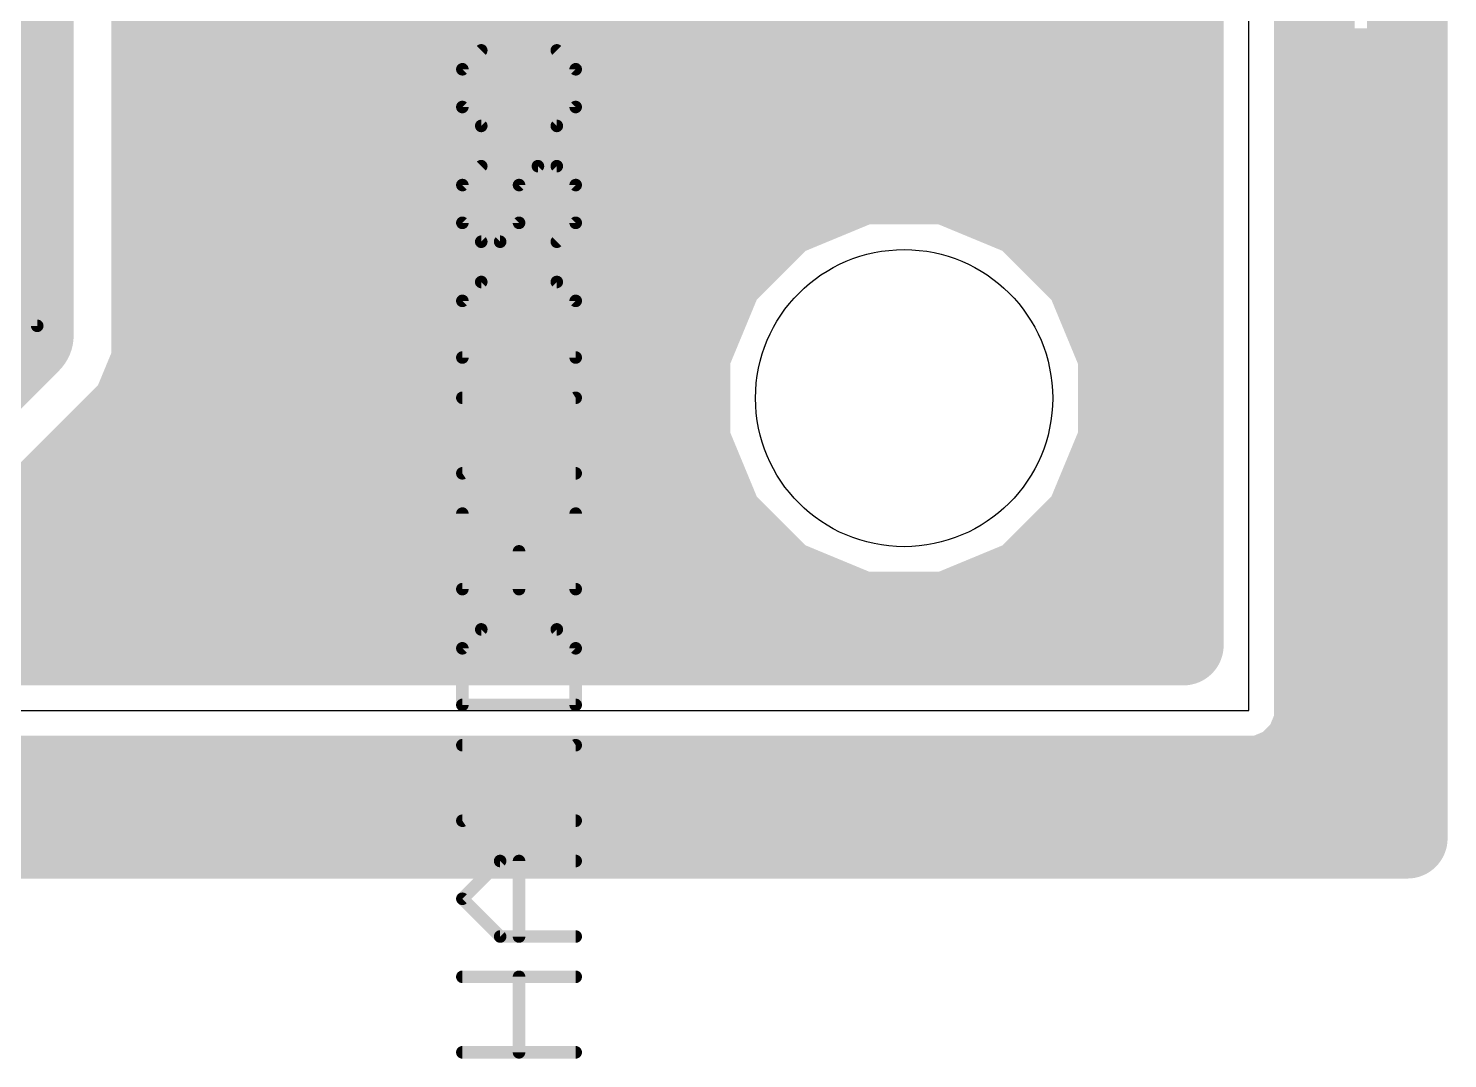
# Model space of a CAD drawing. Extents: x -2.9 to 49.9, y -3.5 to 62.6.
# Drawn here: x 35.61 to 49.94, y -3.49 to 6.91 of the extents above; entities that cross this region are included whole.
import ezdxf

# ---------------------------------------------------------------- set-up
doc = ezdxf.new("R2010")
doc.units = 0
for name, color, linetype in [('16', 175, 'CONTINUOUS'), ('20', 251, 'CONTINUOUS'), ('21', 253, 'CONTINUOUS'), ('25', 253, 'CONTINUOUS')]:
    doc.layers.add(name, color=color, linetype=linetype)

msp = doc.modelspace()

# ---------------------------------------------------------------- linework, layer by layer
at = {"layer": '16'}
for points, const_width in [([(49.53, 62.23), (49.53, -1.27)], 0.8128), ([(48.5904, -0.1114), (48.5904, 61.0914)], 0.8128), ([(47.2696, 15.3296), (47.2696, 0.6804)], 0.8128), ([(47.168, 15.0843), (47.168, 0.782)], 1.016), ([(35.56, 3.81), (35.56, 13.97)], 1.016), ([(36.957, 3.5321), (36.957, 9.5763)], 1.016), ([(36.8554, 3.5523), (36.8554, 9.4623)], 0.8128), ([(36.957, 7.112), (47.168, 7.112)], 1.016), ([(36.8554, 6.5024), (47.2696, 6.5024)], 0.8128), ([(48.5904, 6.5024), (49.53, 6.5024)], 0.8128), ([(36.957, 6.096), (47.168, 6.096)], 1.016), ([(36.8554, 5.6896), (47.2696, 5.6896)], 0.8128), ([(48.5904, 5.6896), (49.53, 5.6896)], 0.8128), ([(44.0001, 5.437), (43.1687, 5.0926)], 1.016), ([(44.8999, 5.437), (44.0001, 5.437)], 1.016), ([(45.7313, 5.0926), (44.8999, 5.437)], 1.016), ([(44.0203, 5.3354), (43.2262, 5.0065)], 0.8128), ([(44.8797, 5.3354), (44.0203, 5.3354)], 0.8128), ([(45.6738, 5.0065), (44.8797, 5.3354)], 0.8128), ([(36.957, 5.08), (43.1561, 5.08)], 1.016), ([(43.1687, 5.0926), (42.5324, 4.4563)], 1.016), ([(46.3676, 4.4563), (45.7313, 5.0926)], 1.016), ([(45.7439, 5.08), (47.168, 5.08)], 1.016), ([(43.2262, 5.0065), (42.6185, 4.3988)], 0.8128), ([(46.2815, 4.3988), (45.6738, 5.0065)], 0.8128), ([(36.8554, 4.8768), (43.0965, 4.8768)], 0.8128), ([(45.8035, 4.8768), (47.2696, 4.8768)], 0.8128), ([(48.5904, 4.8768), (49.53, 4.8768)], 0.8128), ([(42.5324, 4.4563), (42.188, 3.6249)], 1.016), ([(46.712, 3.6249), (46.3676, 4.4563)], 1.016), ([(42.6185, 4.3988), (42.2896, 3.6047)], 0.8128), ([(46.6104, 3.6047), (46.2815, 4.3988)], 0.8128), ([(36.957, 4.064), (42.3699, 4.064)], 1.016), ([(36.8554, 4.064), (42.4798, 4.064)], 0.8128), ([(46.4202, 4.064), (47.2696, 4.064)], 0.8128), ([(46.5301, 4.064), (47.168, 4.064)], 1.016), ([(48.5904, 4.064), (49.53, 4.064)], 0.8128), ([(33.655, 1.905), (35.56, 3.81)], 1.016), ([(36.7443, 3.0187), (36.957, 3.5321)], 1.016), ([(42.188, 3.6249), (42.188, 2.7251)], 1.016), ([(46.712, 2.7251), (46.712, 3.6249)], 1.016), ([(36.6582, 3.0762), (36.8554, 3.5523)], 0.8128), ([(42.2896, 3.6047), (42.2896, 2.7453)], 0.8128), ([(46.6104, 2.7453), (46.6104, 3.6047)], 0.8128), ([(36.7307, 3.2512), (42.2896, 3.2512)], 0.8128), ([(46.6104, 3.2512), (47.2696, 3.2512)], 0.8128), ([(48.5904, 3.2512), (49.53, 3.2512)], 0.8128), ([(36.3513, 2.6257), (36.7443, 3.0187)], 1.016), ([(36.2938, 2.7118), (36.6582, 3.0762)], 0.8128), ([(36.7565, 3.048), (42.188, 3.048)], 1.016), ([(46.712, 3.048), (47.168, 3.048)], 1.016), ([(42.188, 2.7251), (42.5324, 1.8937)], 1.016), ([(42.2896, 2.7453), (42.6185, 1.9512)], 0.8128), ([(46.3676, 1.8937), (46.712, 2.7251)], 1.016), ([(46.2815, 1.9512), (46.6104, 2.7453)], 0.8128), ([(34.5076, 0.782), (36.3513, 2.6257)], 1.016), ([(34.7532, 1.1712), (36.2938, 2.7118)], 0.8128), ([(36.2938, 2.7118), (36.2938, 2.7118)], 0.8128), ([(36.0204, 2.4384), (42.4167, 2.4384)], 0.8128), ([(46.4833, 2.4384), (47.2696, 2.4384)], 0.8128), ([(48.5904, 2.4384), (49.53, 2.4384)], 0.8128), ([(35.7577, 2.032), (42.4751, 2.032)], 1.016), ([(46.4249, 2.032), (47.168, 2.032)], 1.016), ([(42.5324, 1.8937), (43.1687, 1.2574)], 1.016), ([(42.6185, 1.9512), (43.2262, 1.3435)], 0.8128), ([(45.7313, 1.2574), (46.3676, 1.8937)], 1.016), ([(45.6738, 1.3435), (46.2815, 1.9512)], 0.8128), ([(35.2076, 1.6256), (42.9441, 1.6256)], 0.8128), ([(45.9559, 1.6256), (47.2696, 1.6256)], 0.8128), ([(48.5904, 1.6256), (49.53, 1.6256)], 0.8128), ([(43.1687, 1.2574), (44.0001, 0.913)], 1.016), ([(43.2262, 1.3435), (44.0203, 1.0146)], 0.8128), ([(44.8999, 0.913), (45.7313, 1.2574)], 1.016), ([(44.8797, 1.0146), (45.6738, 1.3435)], 0.8128), ([(34.7416, 1.016), (43.7514, 1.016)], 1.016), ([(45.1486, 1.016), (47.168, 1.016)], 1.016), ([(47.168, 0.782), (34.5076, 0.782)], 1.016), ([(44.0001, 0.913), (44.8999, 0.913)], 1.016), ([(44.0203, 1.0146), (44.8797, 1.0146)], 0.8128), ([(34.3948, 0.8128), (47.2696, 0.8128)], 0.8128), ([(48.5904, 0.8128), (49.53, 0.8128)], 0.8128), ([(47.2696, 0.6804), (34.0836, 0.6804)], 0.8128), ([(48.4899, -0.3541), (48.5904, -0.1114)], 0.8128), ([(48.5904, 0), (49.53, 0)], 0.8128), ([(48.3041, -0.5399), (48.4899, -0.3541)], 0.8128), ([(48.0614, -0.6404), (48.3041, -0.5399)], 0.8128), ([(-1.4014, -0.6404), (48.0614, -0.6404)], 0.8128), ([(-2.54, -0.8128), (49.53, -0.8128)], 0.8128), ([(49.53, -1.27), (-2.54, -1.27)], 0.8128)]:
    msp.add_lwpolyline(points, dxfattribs=dict(at, const_width=const_width))
for points, const_width in [([(36.957, 7.366, 1), (36.957, 6.858)], 0.508), ([(47.168, 6.858, 1), (47.168, 7.366)], 0.508), ([(36.8554, 6.7056, 1), (36.8554, 6.2992)], 0.4064), ([(47.2696, 6.2992, 1), (47.2696, 6.7056)], 0.4064), ([(48.5904, 6.7056, 1), (48.5904, 6.2992)], 0.4064), ([(49.53, 6.2992, 1), (49.53, 6.7056)], 0.4064), ([(36.957, 6.35, 1), (36.957, 5.842)], 0.508), ([(47.168, 5.842, 1), (47.168, 6.35)], 0.508), ([(36.8554, 5.8928, 1), (36.8554, 5.4864)], 0.4064), ([(47.2696, 5.4864, 1), (47.2696, 5.8928)], 0.4064), ([(48.5904, 5.8928, 1), (48.5904, 5.4864)], 0.4064), ([(49.53, 5.4864, 1), (49.53, 5.8928)], 0.4064), ([(44.0001, 5.691, 1), (44.0001, 5.183)], 0.508), ([(44.0973, 5.2023, 1), (43.9029, 5.6717)], 0.508), ([(44.9971, 5.6717, 1), (44.8027, 5.2023)], 0.508), ([(44.8999, 5.183, 1), (44.8999, 5.691)], 0.508), ([(44.0203, 5.5386, 1), (44.0203, 5.1322)], 0.4064), ([(44.098, 5.1477, 1), (43.9425, 5.5231)], 0.4064), ([(44.9575, 5.5231, 1), (44.802, 5.1477)], 0.4064), ([(44.8797, 5.1322, 1), (44.8797, 5.5386)], 0.4064), ([(36.957, 5.334, 1), (36.957, 4.826)], 0.508), ([(43.3483, 4.913, 1), (42.9891, 5.2722)], 0.508), ([(43.1561, 4.826, 1), (43.1561, 5.334)], 0.508), ([(45.9109, 5.2722, 1), (45.5517, 4.913)], 0.508), ([(45.7439, 5.334, 1), (45.7439, 4.826)], 0.508), ([(47.168, 4.826, 1), (47.168, 5.334)], 0.508), ([(43.0715, 5.3273, 1), (43.2659, 4.858)], 0.508), ([(45.6341, 4.858, 1), (45.8285, 5.3273)], 0.508), ([(43.1485, 5.1942, 1), (43.304, 4.8188)], 0.4064), ([(43.3699, 4.8628, 1), (43.0825, 5.1502)], 0.4064), ([(45.8174, 5.1502, 1), (45.5301, 4.8628)], 0.4064), ([(45.596, 4.8188, 1), (45.7515, 5.1942)], 0.4064), ([(36.8554, 5.08, 1), (36.8554, 4.6736)], 0.4064), ([(43.0965, 4.6736, 1), (43.0965, 5.08)], 0.4064), ([(45.8035, 5.08, 1), (45.8035, 4.6736)], 0.4064), ([(47.2696, 4.6736, 1), (47.2696, 5.08)], 0.4064), ([(48.5904, 5.08, 1), (48.5904, 4.6736)], 0.4064), ([(49.53, 4.6736, 1), (49.53, 5.08)], 0.4064), ([(42.3528, 4.6359, 1), (42.712, 4.2767)], 0.508), ([(42.767, 4.3591, 1), (42.2977, 4.5535)], 0.508), ([(46.6023, 4.5535, 1), (46.133, 4.3591)], 0.508), ([(46.188, 4.2767, 1), (46.5472, 4.6359)], 0.508), ([(42.4748, 4.5424, 1), (42.7622, 4.2551)], 0.4064), ([(42.8062, 4.321, 1), (42.4308, 4.4765)], 0.4064), ([(46.4692, 4.4765, 1), (46.0938, 4.321)], 0.4064), ([(46.1378, 4.2551, 1), (46.4252, 4.5424)], 0.4064), ([(36.957, 4.318, 1), (36.957, 3.81)], 0.508), ([(36.8554, 4.2672, 1), (36.8554, 3.8608)], 0.4064), ([(42.3699, 3.81, 1), (42.3699, 4.318)], 0.508), ([(42.4798, 3.8608, 1), (42.4798, 4.2672)], 0.4064), ([(46.4202, 4.2672, 1), (46.4202, 3.8608)], 0.4064), ([(46.5301, 4.318, 1), (46.5301, 3.81)], 0.508), ([(47.168, 3.81, 1), (47.168, 4.318)], 0.508), ([(47.2696, 3.8608, 1), (47.2696, 4.2672)], 0.4064), ([(48.5904, 4.2672, 1), (48.5904, 3.8608)], 0.4064), ([(49.53, 3.8608, 1), (49.53, 4.2672)], 0.4064), ([(35.7396, 3.6304, 1), (35.3804, 3.9896)], 0.508), ([(35.306, 3.81, 1), (35.814, 3.81)], 0.508), ([(37.1917, 3.4349, 1), (36.7223, 3.6293)], 0.508), ([(42.442, 3.6249, 1), (41.934, 3.6249)], 0.508), ([(46.966, 3.6249, 1), (46.458, 3.6249)], 0.508), ([(37.0431, 3.4746, 1), (36.6677, 3.6301)], 0.4064), ([(41.9533, 3.7221, 1), (42.4227, 3.5277)], 0.508), ([(42.4928, 3.6047, 1), (42.0864, 3.6047)], 0.4064), ([(42.1019, 3.6825, 1), (42.4773, 3.527)], 0.4064), ([(46.8136, 3.6047, 1), (46.4072, 3.6047)], 0.4064), ([(46.4227, 3.527, 1), (46.7981, 3.6825)], 0.4064), ([(46.4773, 3.5277, 1), (46.9467, 3.7221)], 0.508), ([(36.703, 3.5321, 1), (37.211, 3.5321)], 0.508), ([(36.6522, 3.5523, 1), (37.0586, 3.5523)], 0.4064), ([(36.7307, 3.4544, 1), (36.7307, 3.048)], 0.4064), ([(42.2896, 3.048, 1), (42.2896, 3.4544)], 0.4064), ([(46.6104, 3.4544, 1), (46.6104, 3.048)], 0.4064), ([(47.2696, 3.048, 1), (47.2696, 3.4544)], 0.4064), ([(48.5904, 3.4544, 1), (48.5904, 3.048)], 0.4064), ([(49.53, 3.048, 1), (49.53, 3.4544)], 0.4064), ([(36.7565, 3.302, 1), (36.7565, 2.794)], 0.508), ([(36.9239, 2.8391, 1), (36.5647, 3.1983)], 0.508), ([(36.8019, 2.9325, 1), (36.5145, 3.2199)], 0.4064), ([(42.188, 2.794, 1), (42.188, 3.302)], 0.508), ([(46.712, 3.302, 1), (46.712, 2.794)], 0.508), ([(47.168, 2.794, 1), (47.168, 3.302)], 0.508), ([(36.5097, 3.1159, 1), (36.979, 2.9215)], 0.508), ([(36.4705, 3.154, 1), (36.8459, 2.9985)], 0.4064), ([(42.4227, 2.8223, 1), (41.9533, 2.6279)], 0.508), ([(46.9467, 2.6279, 1), (46.4773, 2.8223)], 0.508), ([(36.1717, 2.8053, 1), (36.5309, 2.4461)], 0.508), ([(36.2938, 2.915, 1), (36.2938, 2.5086)], 0.4064), ([(36.1501, 2.8555, 1), (36.4375, 2.5681)], 0.4064), ([(36.5309, 2.4461, 1), (36.1717, 2.8053)], 0.508), ([(36.4375, 2.5681, 1), (36.1501, 2.8555)], 0.4064), ([(36.2938, 2.5086, 1), (36.2938, 2.915)], 0.4064), ([(42.4773, 2.823, 1), (42.1019, 2.6675)], 0.4064), ([(46.7981, 2.6675, 1), (46.4227, 2.823)], 0.4064), ([(41.934, 2.7251, 1), (42.442, 2.7251)], 0.508), ([(42.0864, 2.7453, 1), (42.4928, 2.7453)], 0.4064), ([(46.458, 2.7251, 1), (46.966, 2.7251)], 0.508), ([(46.4072, 2.7453, 1), (46.8136, 2.7453)], 0.4064), ([(36.0204, 2.6416, 1), (36.0204, 2.2352)], 0.4064), ([(42.4167, 2.2352, 1), (42.4167, 2.6416)], 0.4064), ([(46.4833, 2.6416, 1), (46.4833, 2.2352)], 0.4064), ([(47.2696, 2.2352, 1), (47.2696, 2.6416)], 0.4064), ([(48.5904, 2.6416, 1), (48.5904, 2.2352)], 0.4064), ([(49.53, 2.2352, 1), (49.53, 2.6416)], 0.4064), ([(35.7577, 2.286, 1), (35.7577, 1.778)], 0.508), ([(42.4751, 1.778, 1), (42.4751, 2.286)], 0.508), ([(46.4249, 2.286, 1), (46.4249, 1.778)], 0.508), ([(47.168, 1.778, 1), (47.168, 2.286)], 0.508), ([(42.712, 2.0733, 1), (42.3528, 1.7141)], 0.508), ([(42.7622, 2.0949, 1), (42.4748, 1.8075)], 0.4064), ([(46.5472, 1.7141, 1), (46.188, 2.0733)], 0.508), ([(46.4252, 1.8075, 1), (46.1378, 2.0949)], 0.4064), ([(42.2977, 1.7965, 1), (42.767, 1.9909)], 0.508), ([(42.4308, 1.8735, 1), (42.8062, 2.029)], 0.4064), ([(46.133, 1.9909, 1), (46.6023, 1.7965)], 0.508), ([(46.0938, 2.029, 1), (46.4692, 1.8735)], 0.4064), ([(42.9441, 1.4224, 1), (42.9441, 1.8288)], 0.4064), ([(45.9559, 1.8288, 1), (45.9559, 1.4224)], 0.4064), ([(47.2696, 1.4224, 1), (47.2696, 1.8288)], 0.4064), ([(48.5904, 1.8288, 1), (48.5904, 1.4224)], 0.4064), ([(49.53, 1.4224, 1), (49.53, 1.8288)], 0.4064), ([(43.2659, 1.492, 1), (43.0715, 1.0227)], 0.508), ([(43.304, 1.5312, 1), (43.1485, 1.1558)], 0.4064), ([(45.8285, 1.0227, 1), (45.6341, 1.492)], 0.508), ([(45.7515, 1.1558, 1), (45.596, 1.5312)], 0.4064), ([(42.9891, 1.0778, 1), (43.3483, 1.437)], 0.508), ([(43.0825, 1.1998, 1), (43.3699, 1.4872)], 0.4064), ([(45.5517, 1.437, 1), (45.9109, 1.0778)], 0.508), ([(45.5301, 1.4872, 1), (45.8174, 1.1998)], 0.4064), ([(43.7514, 0.762, 1), (43.7514, 1.27)], 0.508), ([(45.1486, 1.27, 1), (45.1486, 0.762)], 0.508), ([(47.168, 0.762, 1), (47.168, 1.27)], 0.508), ([(44.0001, 1.167, 1), (44.0001, 0.659)], 0.508), ([(44.0203, 1.2178, 1), (44.0203, 0.8114)], 0.4064), ([(43.9029, 0.6783, 1), (44.0973, 1.1477)], 0.508), ([(43.9425, 0.8269, 1), (44.098, 1.2023)], 0.4064), ([(44.8027, 1.1477, 1), (44.9971, 0.6783)], 0.508), ([(44.802, 1.2023, 1), (44.9575, 0.8269)], 0.4064), ([(44.8999, 0.659, 1), (44.8999, 1.167)], 0.508), ([(44.8797, 0.8114, 1), (44.8797, 1.2178)], 0.4064), ([(47.168, 0.528, 1), (47.168, 1.036)], 0.508), ([(47.2696, 0.6096, 1), (47.2696, 1.016)], 0.4064), ([(48.5904, 1.016, 1), (48.5904, 0.6096)], 0.4064), ([(49.53, 0.6096, 1), (49.53, 1.016)], 0.4064), ([(46.914, 0.782, 1), (47.422, 0.782)], 0.508), ([(47.2696, 0.4772, 1), (47.2696, 0.8836)], 0.4064), ([(47.0664, 0.6804, 1), (47.4728, 0.6804)], 0.4064), ([(48.5904, 0.2032, 1), (48.5904, -0.2032)], 0.4064), ([(48.7781, -0.1891, 1), (48.4027, -0.0336)], 0.4064), ([(49.53, -0.2032, 1), (49.53, 0.2032)], 0.4064), ([(48.6335, -0.4978, 1), (48.3462, -0.2104)], 0.4064), ([(48.3872, -0.1114, 1), (48.7936, -0.1114)], 0.4064), ([(48.3818, -0.7276, 1), (48.2263, -0.3521)], 0.4064), ([(48.3021, -0.2763, 1), (48.6776, -0.4318)], 0.4064), ([(47.9836, -0.4527, 1), (48.1391, -0.8281)], 0.4064), ([(48.0614, -0.8436, 1), (48.0614, -0.4372)], 0.4064), ([(48.1604, -0.3962, 1), (48.4478, -0.6835)], 0.4064), ([(49.53, -1.016, 1), (49.53, -0.6096)], 0.4064), ([(49.53, -1.4732, 1), (49.53, -1.0668)], 0.4064), ([(49.3268, -1.27, 1), (49.7332, -1.27)], 0.4064)]:
    msp.add_lwpolyline(points, format="xyb", dxfattribs=dict(at, const_width=const_width))
at = {"layer": '20'}
for p, q in [((47.93, 0.02), (47.93, 60.96)), ((-1.27, 0.02), (47.93, 0.02))]:
    msp.add_line(p, q, dxfattribs=at)
msp.add_circle((44.45, 3.175), 1.5, dxfattribs=at)
at = {"layer": '21', "const_width": 0.127}
for points in [[(35.7, 3.905), (35.7, 9.905)], [(33.7, 3.905), (35.7, 3.905)]]:
    msp.add_lwpolyline(points, dxfattribs=at)
at = {"layer": '21', "const_width": 0.0635}
for points in [[(35.6683, 3.905, 1), (35.7318, 3.905)], [(35.7, 3.8733, 1), (35.7, 3.9368)]]:
    msp.add_lwpolyline(points, format="xyb", dxfattribs=at)
at = {"layer": '25', "const_width": 0.127}
for points in [[(40.182, 6.6865), (39.9913, 6.4959)], [(41.1353, 6.4959), (40.9446, 6.6865)], [(39.9913, 6.4959), (39.9913, 6.1145)], [(41.1353, 6.1145), (41.1353, 6.4959)], [(39.9913, 6.1145), (40.182, 5.9239)], [(40.9446, 5.9239), (41.1353, 6.1145)], [(40.182, 5.9239), (40.9446, 5.9239)], [(40.182, 5.5171), (39.9913, 5.3265)], [(40.5633, 5.3265), (40.754, 5.5171)], [(40.754, 5.5171), (40.9446, 5.5171)], [(40.9446, 5.5171), (41.1353, 5.3265)], [(39.9913, 5.3265), (39.9913, 4.9451)], [(40.5633, 4.9451), (40.5633, 5.3265)], [(41.1353, 5.3265), (41.1353, 4.9451)], [(39.9913, 4.9451), (40.182, 4.7545)], [(40.3727, 4.7545), (40.5633, 4.9451)], [(41.1353, 4.9451), (40.9446, 4.7545)], [(40.182, 4.7545), (40.3727, 4.7545)], [(40.182, 4.3477), (39.9913, 4.1571)], [(40.9446, 4.3477), (40.182, 4.3477)], [(41.1353, 4.1571), (40.9446, 4.3477)], [(39.9913, 4.1571), (39.9913, 3.5851)], [(41.1353, 3.5851), (41.1353, 4.1571)], [(39.9913, 3.5851), (41.1353, 3.5851)], [(39.9913, 2.4157), (41.1353, 3.1783)], [(41.1353, 3.1783), (39.9913, 3.1783)], [(41.1353, 2.4157), (39.9913, 2.4157)], [(39.9913, 2.0089), (39.9913, 1.2463)], [(41.1353, 1.2463), (41.1353, 2.0089)], [(40.5633, 1.2463), (40.5633, 1.6276)], [(39.9913, 1.2463), (41.1353, 1.2463)], [(40.182, 0.8396), (39.9913, 0.6489)], [(40.9446, 0.8396), (40.182, 0.8396)], [(41.1353, 0.6489), (40.9446, 0.8396)], [(39.9913, 0.6489), (39.9913, 0.0769)], [(41.1353, 0.0769), (41.1353, 0.6489)], [(39.9913, 0.0769), (41.1353, 0.0769)], [(39.9913, -1.0925), (41.1353, -0.3298)], [(41.1353, -0.3298), (39.9913, -0.3298)], [(41.1353, -1.0925), (39.9913, -1.0925)], [(39.9913, -1.8806), (40.3727, -1.4992)], [(40.3727, -1.4992), (41.1353, -1.4992)], [(40.5633, -2.2619), (40.5633, -1.4992)], [(40.3727, -2.2619), (39.9913, -1.8806)], [(41.1353, -2.2619), (40.3727, -2.2619)], [(39.9913, -2.6686), (41.1353, -2.6686)], [(40.5633, -3.4313), (40.5633, -2.6686)], [(41.1353, -3.4313), (39.9913, -3.4313)]]:
    msp.add_lwpolyline(points, dxfattribs=at)
at = {"layer": '25', "const_width": 0.0635}
for points in [[(40.2044, 6.6641, 1), (40.1595, 6.709)], [(40.9671, 6.709, 1), (40.9222, 6.6641)], [(40.0231, 6.4959, 1), (39.9596, 6.4959)], [(39.9689, 6.5183, 1), (40.0138, 6.4734)], [(41.1671, 6.4959, 1), (41.1035, 6.4959)], [(41.1128, 6.4734, 1), (41.1578, 6.5183)], [(40.0138, 6.137, 1), (39.9689, 6.0921)], [(41.1578, 6.0921, 1), (41.1128, 6.137)], [(39.9596, 6.1145, 1), (40.0231, 6.1145)], [(41.1035, 6.1145, 1), (41.1671, 6.1145)], [(40.182, 5.9556, 1), (40.182, 5.8921)], [(40.1595, 5.9014, 1), (40.2044, 5.9463)], [(40.9222, 5.9463, 1), (40.9671, 5.9014)], [(40.9446, 5.8921, 1), (40.9446, 5.9556)], [(40.2044, 5.4947, 1), (40.1595, 5.5396)], [(40.754, 5.5489, 1), (40.754, 5.4854)], [(40.7764, 5.4947, 1), (40.7315, 5.5396)], [(40.9671, 5.5396, 1), (40.9222, 5.4947)], [(40.9446, 5.4854, 1), (40.9446, 5.5489)], [(40.0231, 5.3265, 1), (39.9596, 5.3265)], [(39.9689, 5.3489, 1), (40.0138, 5.304)], [(40.5951, 5.3265, 1), (40.5316, 5.3265)], [(40.5409, 5.3489, 1), (40.5858, 5.304)], [(41.1671, 5.3265, 1), (41.1035, 5.3265)], [(41.1128, 5.304, 1), (41.1578, 5.3489)], [(39.9596, 4.9451, 1), (40.0231, 4.9451)], [(40.0138, 4.9676, 1), (39.9689, 4.9227)], [(40.5316, 4.9451, 1), (40.5951, 4.9451)], [(40.5858, 4.9227, 1), (40.5409, 4.9676)], [(41.1035, 4.9451, 1), (41.1671, 4.9451)], [(41.1578, 4.9227, 1), (41.1128, 4.9676)], [(40.182, 4.7862, 1), (40.182, 4.7227)], [(40.1595, 4.732, 1), (40.2044, 4.7769)], [(40.3502, 4.7769, 1), (40.3951, 4.732)], [(40.3727, 4.7227, 1), (40.3727, 4.7862)], [(40.9222, 4.7769, 1), (40.9671, 4.732)], [(40.182, 4.3795, 1), (40.182, 4.316)], [(40.2044, 4.3253, 1), (40.1595, 4.3702)], [(40.9671, 4.3702, 1), (40.9222, 4.3253)], [(40.9446, 4.316, 1), (40.9446, 4.3795)], [(40.0231, 4.1571, 1), (39.9596, 4.1571)], [(39.9689, 4.1795, 1), (40.0138, 4.1346)], [(41.1671, 4.1571, 1), (41.1035, 4.1571)], [(41.1128, 4.1346, 1), (41.1578, 4.1795)], [(39.9913, 3.6168, 1), (39.9913, 3.5533)], [(39.9596, 3.5851, 1), (40.0231, 3.5851)], [(41.1035, 3.5851, 1), (41.1671, 3.5851)], [(41.1353, 3.5533, 1), (41.1353, 3.6168)], [(39.9913, 3.2101, 1), (39.9913, 3.1466)], [(41.1529, 3.1519, 1), (41.1177, 3.2048)], [(41.1353, 3.1466, 1), (41.1353, 3.2101)], [(39.9913, 2.4474, 1), (39.9913, 2.3839)], [(39.9737, 2.4421, 1), (40.0089, 2.3893)], [(41.1353, 2.3839, 1), (41.1353, 2.4474)], [(40.0231, 2.0089, 1), (39.9596, 2.0089)], [(41.1671, 2.0089, 1), (41.1035, 2.0089)], [(40.5951, 1.6276, 1), (40.5316, 1.6276)], [(39.9913, 1.278, 1), (39.9913, 1.2145)], [(41.1353, 1.2145, 1), (41.1353, 1.278)], [(39.9596, 1.2463, 1), (40.0231, 1.2463)], [(40.5316, 1.2463, 1), (40.5951, 1.2463)], [(41.1035, 1.2463, 1), (41.1671, 1.2463)], [(40.182, 0.8713, 1), (40.182, 0.8078)], [(40.2044, 0.8171, 1), (40.1595, 0.862)], [(40.9671, 0.862, 1), (40.9222, 0.8171)], [(40.9446, 0.8078, 1), (40.9446, 0.8713)], [(40.0231, 0.6489, 1), (39.9596, 0.6489)], [(39.9689, 0.6713, 1), (40.0138, 0.6264)], [(41.1671, 0.6489, 1), (41.1035, 0.6489)], [(41.1128, 0.6264, 1), (41.1578, 0.6713)], [(39.9913, 0.1087, 1), (39.9913, 0.0452)], [(39.9596, 0.0769, 1), (40.0231, 0.0769)], [(41.1035, 0.0769, 1), (41.1671, 0.0769)], [(41.1353, 0.0452, 1), (41.1353, 0.1087)], [(39.9913, -0.2981, 1), (39.9913, -0.3616)], [(41.1529, -0.3563, 1), (41.1177, -0.3034)], [(41.1353, -0.3616, 1), (41.1353, -0.2981)], [(39.9913, -1.0607, 1), (39.9913, -1.1242)], [(39.9737, -1.0661, 1), (40.0089, -1.1189)], [(41.1353, -1.1242, 1), (41.1353, -1.0607)], [(40.3727, -1.4675, 1), (40.3727, -1.531)], [(40.3951, -1.5217, 1), (40.3502, -1.4768)], [(40.5951, -1.4992, 1), (40.5316, -1.4992)], [(41.1353, -1.531, 1), (41.1353, -1.4675)], [(40.0138, -1.8581, 1), (39.9689, -1.903)], [(39.9689, -1.8581, 1), (40.0138, -1.903)], [(40.3727, -2.2301, 1), (40.3727, -2.2936)], [(40.3502, -2.2843, 1), (40.3951, -2.2394)], [(40.5316, -2.2619, 1), (40.5951, -2.2619)], [(41.1353, -2.2936, 1), (41.1353, -2.2301)], [(39.9913, -2.6369, 1), (39.9913, -2.7004)], [(40.5951, -2.6686, 1), (40.5316, -2.6686)], [(41.1353, -2.7004, 1), (41.1353, -2.6369)], [(39.9913, -3.3995, 1), (39.9913, -3.463)], [(40.5316, -3.4313, 1), (40.5951, -3.4313)], [(41.1353, -3.463, 1), (41.1353, -3.3995)]]:
    msp.add_lwpolyline(points, format="xyb", dxfattribs=at)

doc.saveas('drawing.dxf')
